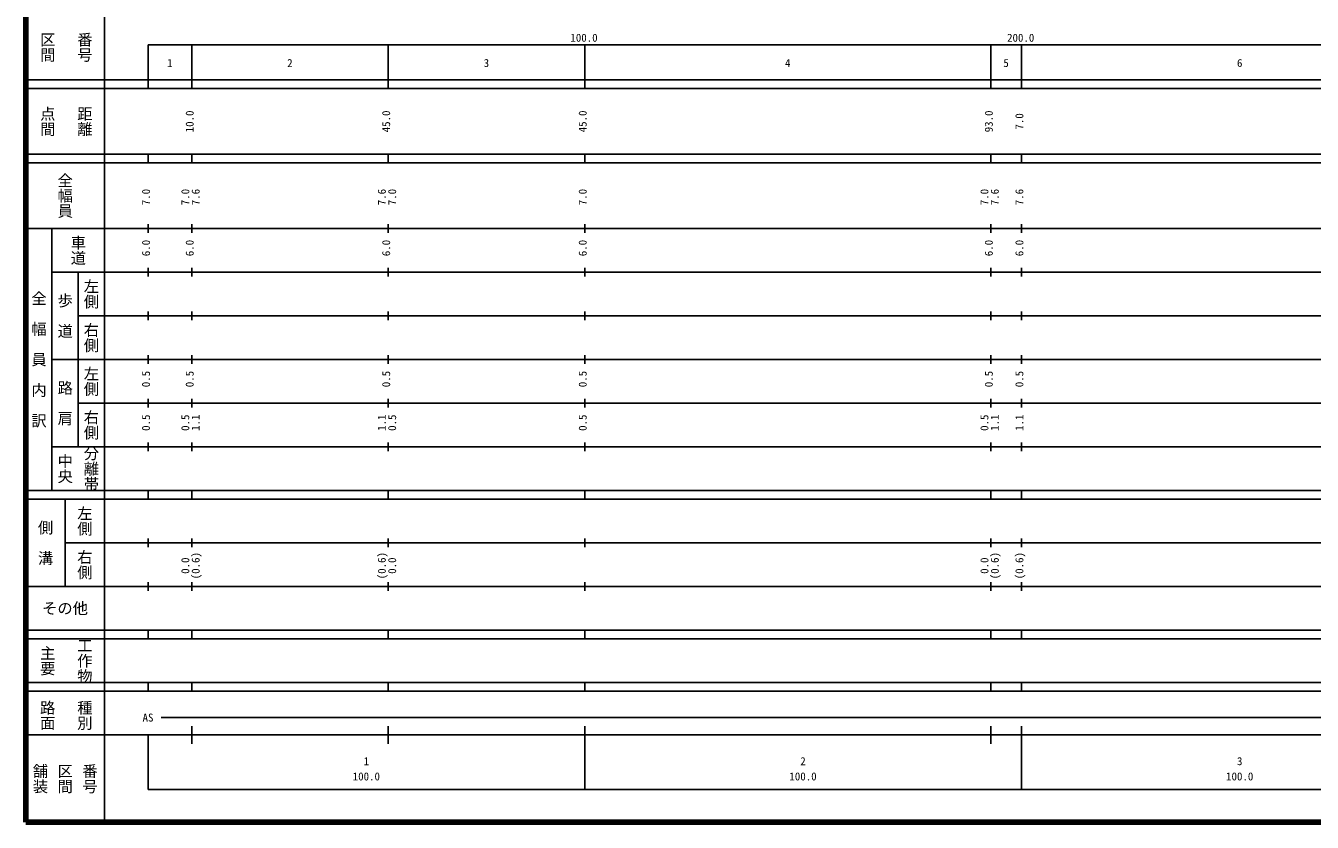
# Model space of a CAD drawing. Units: millimetres on the paper. Extents: x 40 to 680, y 20 to 380.
# Drawn here: x 40 to 334.6, y 20 to 202.4 of the extents above; entities that cross this region are included whole.
import ezdxf
from ezdxf.enums import TextEntityAlignment as Align

# ---------------------------------------------------------------- set-up
doc = ezdxf.new("R2010")
doc.units = ezdxf.units.MM
doc.layers.add('M-TTL', color=2, linetype='Continuous', lineweight=140)
doc.layers.add('M-TTL-BAND', color=7, linetype='Continuous', lineweight=25)
doc.styles.add('@ＭＳ ゴシック', font='')
doc.styles.add('ＭＳ ゴシック', font='')
doc.styles.get('@ＭＳ ゴシック').set_extended_font_data('@MS Gothic')
doc.styles.get('ＭＳ ゴシック').set_extended_font_data('MS Gothic')

msp = doc.modelspace()

# ---------------------------------------------------------------- linework, layer by layer
at = {"layer": 'M-TTL'}
for p, q in [((40, 380), (40, 20)), ((40, 20), (680, 20))]:
    msp.add_line(p, q, dxfattribs=at)
at = {"layer": 'M-TTL-BAND'}
for p, q in [((58, 370), (58, 20)), ((68, 198), (579, 198)), ((68, 198), (68, 188)), ((78, 188), (78, 198)), ((123, 188), (123, 198)), ((168, 188), (168, 198)), ((261, 188), (261, 198)), ((268, 188), (268, 198)), ((40, 190), (579, 190)), ((40, 188), (579, 188)), ((40, 173), (579, 173)), ((40, 171), (579, 171)), ((68, 171), (68, 173)), ((78, 171), (78, 173)), ((123, 171), (123, 173)), ((168, 171), (168, 173)), ((261, 171), (261, 173)), ((268, 171), (268, 173)), ((68, 155), (68, 157)), ((78, 155), (78, 157)), ((123, 155), (123, 157)), ((168, 155), (168, 157)), ((261, 155), (261, 157)), ((268, 155), (268, 157)), ((40, 156), (579, 156)), ((46, 96), (46, 156)), ((46, 146), (579, 146)), ((52, 146), (52, 106)), ((68, 145), (68, 147)), ((78, 145), (78, 147)), ((123, 145), (123, 147)), ((168, 145), (168, 147)), ((261, 145), (261, 147)), ((268, 145), (268, 147)), ((52, 136), (579, 136)), ((68, 135), (68, 137)), ((78, 135), (78, 137)), ((123, 135), (123, 137)), ((168, 135), (168, 137)), ((261, 135), (261, 137)), ((268, 135), (268, 137)), ((68, 125), (68, 127)), ((78, 125), (78, 127)), ((123, 125), (123, 127)), ((168, 125), (168, 127)), ((261, 125), (261, 127)), ((268, 125), (268, 127)), ((46, 126), (579, 126)), ((52, 116), (579, 116)), ((68, 115), (68, 117)), ((78, 115), (78, 117)), ((123, 115), (123, 117)), ((168, 115), (168, 117)), ((261, 115), (261, 117)), ((268, 115), (268, 117)), ((68, 105), (68, 107)), ((78, 105), (78, 107)), ((123, 105), (123, 107)), ((168, 105), (168, 107)), ((261, 105), (261, 107)), ((268, 105), (268, 107)), ((46, 106), (579, 106)), ((40, 96), (579, 96)), ((68, 94), (68, 96)), ((78, 94), (78, 96)), ((123, 94), (123, 96)), ((168, 94), (168, 96)), ((261, 94), (261, 96)), ((268, 94), (268, 96)), ((40, 94), (579, 94)), ((49, 94), (49, 74)), ((49, 84), (579, 84)), ((68, 83), (68, 85)), ((78, 83), (78, 85)), ((123, 83), (123, 85)), ((168, 83), (168, 85)), ((261, 83), (261, 85)), ((268, 83), (268, 85)), ((40, 74), (579, 74)), ((68, 73), (68, 75)), ((78, 73), (78, 75)), ((123, 73), (123, 75)), ((168, 73), (168, 75)), ((261, 73), (261, 75)), ((268, 73), (268, 75)), ((40, 64), (579, 64)), ((40, 62), (579, 62)), ((68, 62), (68, 64)), ((78, 62), (78, 64)), ((123, 62), (123, 64)), ((168, 62), (168, 64)), ((261, 62), (261, 64)), ((268, 62), (268, 64)), ((40, 52), (579, 52)), ((68, 50), (68, 52)), ((78, 50), (78, 52)), ((123, 50), (123, 52)), ((168, 50), (168, 52)), ((261, 50), (261, 52)), ((268, 50), (268, 52)), ((40, 50), (579, 50)), ((71, 44), (559.5, 44)), ((78, 38), (78, 42)), ((123, 38), (123, 42)), ((168, 27.5), (168, 42)), ((261, 38), (261, 42)), ((268, 27.5), (268, 42)), ((40, 40), (579, 40)), ((68, 40), (68, 27.5)), ((68, 27.5), (579, 27.5))]:
    msp.add_line(p, q, dxfattribs=at)

# ---------------------------------------------------------------- texts
at = {"layer": 'M-TTL-BAND', "style": '@ＭＳ ゴシック'}
for s, p in [('区間', (45, 197.5)), ('番号', (53.5, 197.5)), ('点間', (45, 180.5)), ('距離', (53.5, 180.5)), ('全幅員', (49, 163.5)), ('車道', (52, 151)), ('全\u3000幅\u3000員\u3000内\u3000訳', (43, 126)), ('左側', (55, 141)), ('歩\u3000道', (49, 136)), ('右側', (55, 131)), ('左側', (55, 121)), ('路\u3000肩', (49, 116)), ('右側', (55, 111)), ('中央', (49, 101)), ('分離帯', (55, 101)), ('左側', (53.5, 89)), ('側\u3000溝', (44.5, 84)), ('右側', (53.5, 79)), ('主要', (45, 57)), ('工作物', (53.5, 57)), ('路面', (45, 44.5)), ('種別', (53.5, 44.5)), ('舗装', (43.333, 30)), ('区間', (49, 30)), ('番号', (54.667, 30))]:
    msp.add_text(s, height=2.566, rotation=270, dxfattribs=at).set_placement(p, align=Align.MIDDLE_CENTER)
at = {"layer": 'M-TTL-BAND', "style": 'ＭＳ ゴシック'}
for s, p in [('100.0', (167.844, 198.195)), ('200.0', (267.844, 198.195)), ('1', (73, 192.405)), ('2', (100.5, 192.405)), ('3', (145.5, 192.405)), ('4', (214.5, 192.405)), ('5', (264.5, 192.405)), ('6', (318, 192.405)), ('AS', (68, 42.5)), ('1', (118, 32.523)), ('2', (218, 32.523)), ('3', (318, 32.523)), ('100.0', (118, 29.033)), ('100.0', (218, 29.033)), ('100.0', (318, 29.033))]:
    msp.add_text(s, height=1.833, dxfattribs=at).set_placement(p, align=Align.BOTTOM_CENTER)
for s, p in [('10.0', (79, 180.5)), ('45.0', (124, 180.5)), ('45.0', (169, 180.5)), ('93.0', (262, 180.5)), ('7.0', (269, 180.5)), ('7.0', (69, 163.174)), ('7.0', (78, 163.174)), ('7.6', (80.37, 163.174)), ('7.6', (123, 163.174)), ('7.0', (125.37, 163.174)), ('7.0', (169, 163.174)), ('7.0', (261, 163.174)), ('7.6', (263.37, 163.174)), ('7.6', (269, 163.174)), ('6.0', (69, 151.5)), ('6.0', (79, 151.5)), ('6.0', (124, 151.5)), ('6.0', (169, 151.5)), ('6.0', (262, 151.5)), ('6.0', (269, 151.5)), ('0.5', (69, 121.5)), ('0.5', (79, 121.5)), ('0.5', (124, 121.5)), ('0.5', (169, 121.5)), ('0.5', (262, 121.5)), ('0.5', (269, 121.5)), ('0.5', (69, 111.5)), ('0.5', (78, 111.5)), ('1.1', (80.37, 111.5)), ('1.1', (123, 111.5)), ('0.5', (125.37, 111.5)), ('0.5', (169, 111.5)), ('0.5', (261, 111.5)), ('1.1', (263.37, 111.5)), ('1.1', (269, 111.5)), ('0.0', (78, 78.764)), ('(0.6)', (80.37, 78.764)), ('(0.6)', (123, 78.764)), ('0.0', (125.37, 78.764)), ('0.0', (261, 78.764)), ('(0.6)', (263.37, 78.764)), ('(0.6)', (269, 78.764))]:
    msp.add_text(s, height=1.833, rotation=90, dxfattribs=at).set_placement(p, align=Align.BOTTOM_CENTER)
msp.add_text('その他', height=2.566, dxfattribs=at).set_placement((49, 69), align=Align.MIDDLE_CENTER)

doc.saveas('drawing.dxf')
